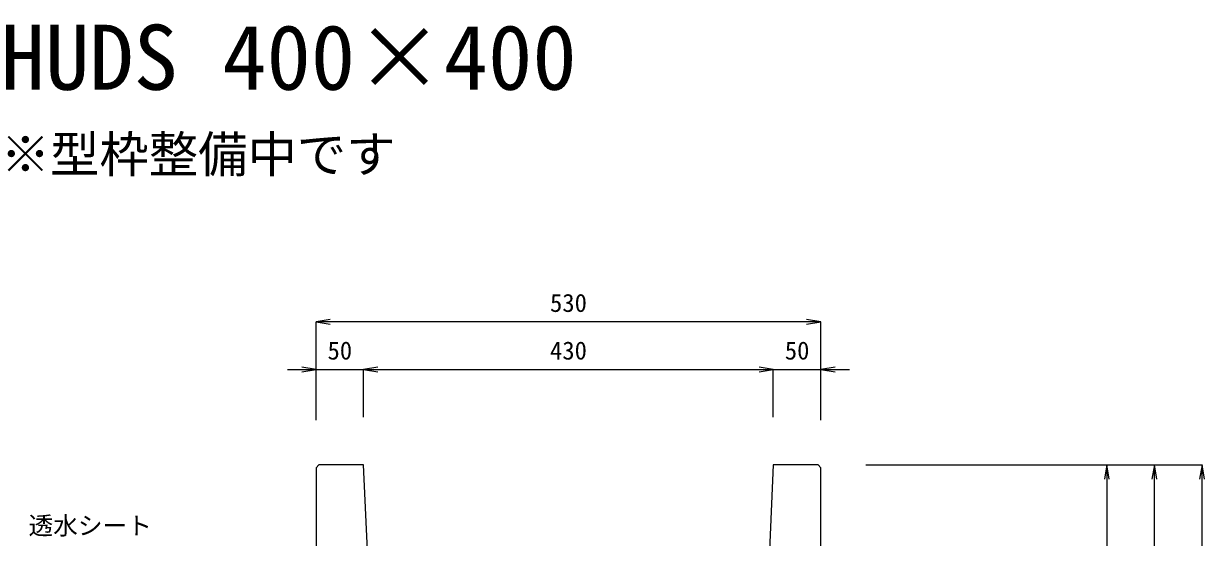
# Model space of a CAD drawing. Units: millimetres at full size, sheet at 1:20; some dimension numbers follow another scale. Extents: x 0 to 23340, y -4498 to 8520.
# Drawn here: x 12121 to 13360, y 1830 to 2369 of the extents above; entities that cross this region are included whole.
import ezdxf
from ezdxf.enums import TextEntityAlignment as Align

# ---------------------------------------------------------------- set-up
doc = ezdxf.new("R2010")
doc.units = ezdxf.units.MM
doc.header["$LTSCALE"] = 20
for name, color, linetype, lineweight in [('0_2', 7, 'Continuous', 13), ('KIJUN', 5, 'Continuous', 5), ('SUNPO', 3, 'Continuous', 13)]:
    doc.layers.add(name, color=color, linetype=linetype, lineweight=lineweight)
doc.styles.add('ＭＳ ゴシック', font='')
doc.styles.get('ＭＳ ゴシック').set_extended_font_data('MS Gothic')

# ---------------------------------------------------------------- blocks, each defined once
blk = doc.blocks.new('open_arrow')
at = {"color": 0, "linetype": 'Continuous', "lineweight": -2}
blk.add_lwpolyline([(7.5, 1.25), (0, 0), (7.5, -1.25)], dxfattribs=at)

msp = doc.modelspace()

# ---------------------------------------------------------------- linework, layer by layer
at = {"layer": 'KIJUN', "color": 7, "lineweight": 13}
for points in [[(12492.48, 1446.2), (12492.48, 1691.2), (12519.48, 1756.2), (12517.48, 1796.2), (12481.48, 1816.2), (12477.48, 1906.2), (12430.48, 1906.2), (12427.48, 1903.2), (12427.48, 1336.2), (12447.48, 1316.2)], [(12447.48, 1316.2), (12937.48, 1316.2), (12957.48, 1336.2), (12957.48, 1903.2), (12954.48, 1906.2), (12907.48, 1906.2), (12903.48, 1816.2), (12867.48, 1796.2), (12865.48, 1756.2), (12892.48, 1691.2), (12892.48, 1446.2)]]:
    msp.add_lwpolyline(points, dxfattribs=at)
at = {"layer": 'SUNPO'}
for p, q in [((12957.48, 2056.2), (12427.48, 2056.2)), ((12427.48, 1953.2), (12427.48, 2056.2)), ((12957.48, 1953.2), (12957.48, 2056.2)), ((12397.48, 2006.2), (12507.48, 2006.2)), ((12427.48, 1953.2), (12427.48, 2006.2)), ((12477.48, 1956.2), (12477.48, 2006.2)), ((12477.48, 2006.2), (12907.48, 2006.2)), ((12477.48, 1956.2), (12477.48, 2006.2)), ((12877.48, 2006.2), (12987.48, 2006.2)), ((12907.48, 1956.2), (12907.48, 2006.2)), ((12907.48, 1956.2), (12907.48, 2006.2)), ((12957.48, 1953.2), (12957.48, 2006.2)), ((13004.48, 1906.2), (13257.48, 1906.2)), ((13004.48, 1906.2), (13307.48, 1906.2)), ((13004.48, 1906.2), (13357.48, 1906.2)), ((13257.48, 1906.2), (13257.48, 1716.2)), ((13307.48, 1316.2), (13307.48, 1906.2)), ((13357.48, 1116.2), (13357.48, 1906.2))]:
    msp.add_line(p, q, dxfattribs=at)

# ---------------------------------------------------------------- block references
at = {"layer": 'SUNPO', "xscale": 2, "yscale": 2}
for p in [(12427.48, 2056.2), (12477.48, 2006.2), (12477.48, 2006.2), (12957.48, 2006.2)]:
    msp.add_blockref('open_arrow', p, dxfattribs=at)
for p, rotation in [((12957.48, 2056.2), 180), ((12427.48, 2006.2), 180), ((12907.48, 2006.2), 180), ((12907.48, 2006.2), 180), ((13257.48, 1906.2), 270), ((13307.48, 1906.2), 270), ((13357.48, 1906.2), 270)]:
    msp.add_blockref('open_arrow', p, dxfattribs=dict(at, rotation=rotation))

# ---------------------------------------------------------------- texts
at = {"layer": '0_2', "style": 'ＭＳ ゴシック'}
msp.add_text('HUDS 400×400', height=68.36, dxfattribs=at).set_placement((12096.54, 2279.38), align=Align.BOTTOM_LEFT)
msp.add_text('※型枠整備中です', height=37.98, dxfattribs=at).set_placement((12096.54, 2251.25), align=Align.TOP_LEFT)
at = {"layer": 'SUNPO', "style": 'ＭＳ ゴシック'}
for s, p in [('530', (12692.48, 2076.2)), ('50', (12452.48, 2026.2)), ('430', (12692.48, 2026.2)), ('50', (12932.48, 2026.2))]:
    msp.add_text(s, height=18.99, dxfattribs=at).set_placement(p, align=Align.MIDDLE_CENTER)
msp.add_text('透水シート', height=18.99, dxfattribs=at).set_placement((12255.21, 1827.23), align=Align.BOTTOM_RIGHT)

doc.saveas('drawing.dxf')
